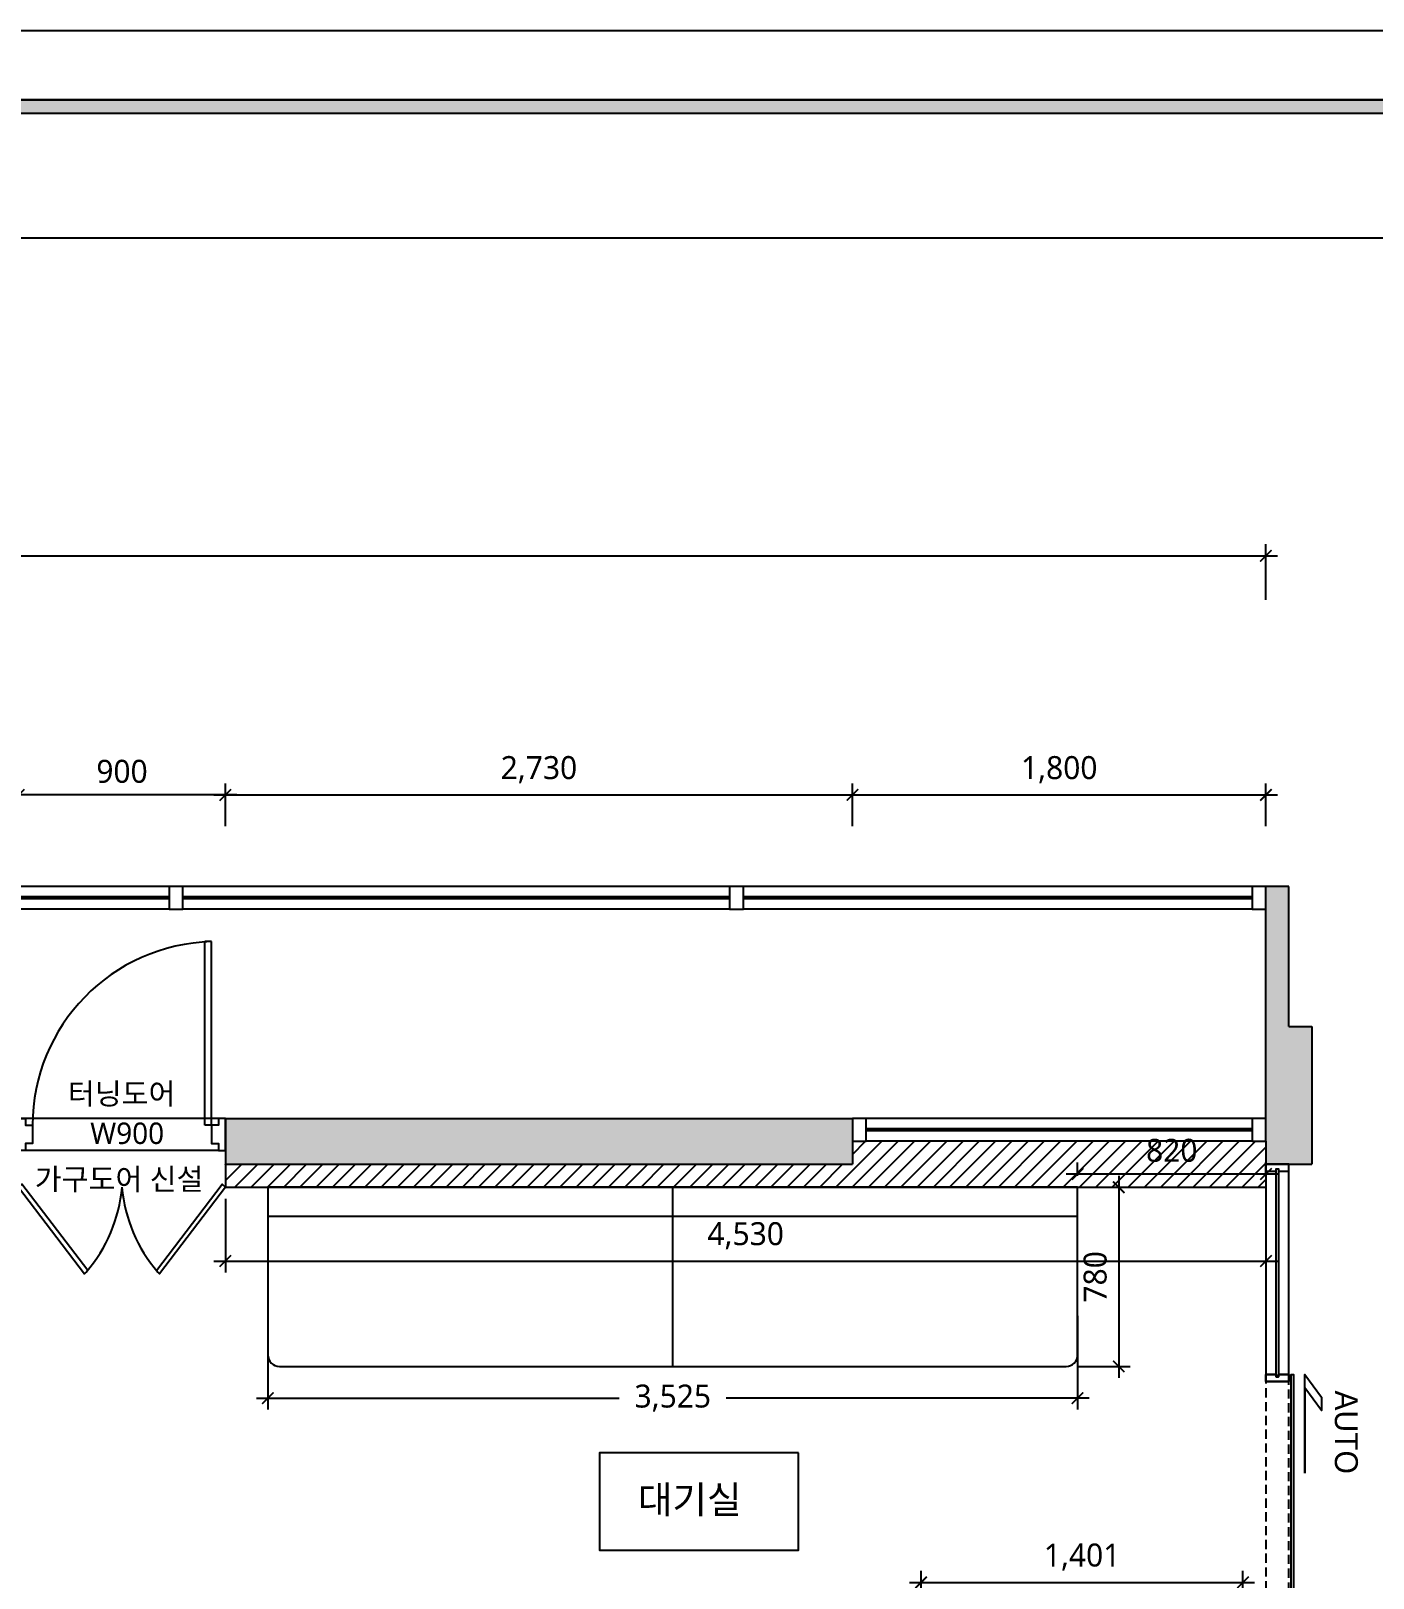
# Model space of a CAD drawing. Header units: metres. Extents: x 11578468 to 47831421, y -58341524 to -14256839.
# Drawn here: x 23703193 to 23709036, y -29158151 to -29151416 of the extents above; entities that cross this region are included whole.
import ezdxf
from ezdxf.enums import TextEntityAlignment as Align

# ---------------------------------------------------------------- set-up
doc = ezdxf.new("R2010")
doc.units = ezdxf.units.M
doc.header["$LTSCALE"] = 50
doc.header["$MEASUREMENT"] = 0
doc.linetypes.add('DH-HID2', pattern=[1.2, 0.8, -0.4])
doc.layers.get('0').update_dxf_attribs({"linetype": 'CONTINUOUS'})
doc.layers.get('DEFPOINTS').update_dxf_attribs({"linetype": 'CONTINUOUS'})
for name, color, linetype in [('0-ELC TEXT', 7, 'CONTINUOUS'), ('02-WAL', 2, 'CONTINUOUS'), ('03-WAL NEW', 3, 'CONTINUOUS'), ('06-FUR', 6, 'CONTINUOUS'), ('3.기호.계단선', 30, 'CONTINUOUS'), ('8', 8, 'CONTINUOUS'), ('C-WIN', 4, 'CONTINUOUS'), ('CO-DO-FR', 7, 'CONTINUOUS'), ('CO-DOOR', 8, 'CONTINUOUS'), ('FORM(YOURNAME)-1', 1, 'CONTINUOUS'), ('FORM(YOURNAME)-11', 1, 'CONTINUOUS'), ('TEX', 7, 'CONTINUOUS'), ('wall', 3, 'CONTINUOUS'), ('도면층4', 4, 'CONTINUOUS'), ('도면층5', 5, 'CONTINUOUS')]:
    doc.layers.add(name, color=color, linetype=linetype)
doc.styles.add('HY 울릉도 L', font='malgun.ttf')
doc.styles.add('JT1', font='malgun.ttf')
doc.styles.add('YOURNAME', font='malgun.ttf')
doc.styles.add('돋움', font='Dotum.ttf')
doc.styles.add('맑은 고딕', font='malgun.ttf')
doc.dimstyles.new('사본 50', dxfattribs={"dimscale": 50, "dimtxt": 2, "dimasz": 1, "dimexe": 1, "dimexo": 1, "dimgap": 1, "dimtad": 1, "dimdec": 0, "dimrnd": 0.05, "dimdsep": 46, "dimlunit": 6, "dimtxsty": 'HY 울릉도 L', "dimblk": 'ARCHTICK', "dimcen": 2.5, "dimdle": 1, "dimclrd": 133, "dimclre": 133, "dimclrt": 30, "dimadec": 0, "dimazin": 0, "dimtfac": 1, "dimtdec": 0, "dimtix": 1, "dimtmove": 2, "dimatfit": 3, "dimldrblk": 'ARCHTICK', "dimfxl": 1, "dimlwd": -1, "dimlwe": -1, "dimarcsym": 0})

# ---------------------------------------------------------------- blocks, each defined once
blk = doc.blocks.new('FORM-ELEVATION')
at = {"layer": 'FORM(YOURNAME)-11'}
h = blk.add_hatch(color=256, dxfattribs=at)
h.dxf.hatch_style = 1
h.paths.add_polyline_path([(-10309, 35708), (71691, 35708), (71691, 35508), (-10309, 35508)])
h.paths.add_polyline_path([(-10309, -21492), (71691, -21492), (71691, -21692), (-10309, -21692)])
at = {"layer": 'DEFPOINTS', "color": 158}
blk.add_lwpolyline([(-10309, -21692), (71691, -21692), (71691, 35708), (-10309, 35708)], close=True, dxfattribs=at)
at = {"layer": 'DEFPOINTS'}
blk.add_lwpolyline([(-8309, 33708), (61071, 33708), (61071, -19692), (-8309, -19692)], close=True, dxfattribs=at)
at = {"layer": 'FORM(YOURNAME)-11', "color": 250}
blk.add_lwpolyline([(-11309, -22692), (72691, -22692), (72691, 36708), (-11309, 36708)], close=True, dxfattribs=at)
at = {"layer": 'FORM(YOURNAME)-11'}
blk.add_lwpolyline([(-10309, 35708), (71691, 35708), (71691, 35508), (-10309, 35508)], close=True, dxfattribs=at)
at = {"layer": 'FORM(YOURNAME)-11', "color": 3, "style": 'YOURNAME'}
for tag, height, p in [('1', 451, (71041, -1219)), ('2', 451, (71041, -1863)), ('3', 451, (71041, -3150)), ('4', 451, (71041, -5081)), ('5', 515, (71041, -7398)), ('6', 515, (71041, -9650)), ('7', 515, (71041, -11903)), ('8', 515, (71041, -14155)), ('9', 515, (71041, -16408)), ('10', 515, (66791, -18596)), ('11', 515, (71041, -18660)), ('12', 515, (66791, -20848)), ('13', 515, (71041, -20848))]:
    blk.add_attdef(tag, text='', height=height, dxfattribs=at).set_placement(p, align=Align.MIDDLE_RIGHT)
blk = doc.blocks.new('_ArchTick')
at = {"color": 0, "linetype": 'ByBlock', "const_width": 0.15}
blk.add_lwpolyline([(-0.5, -0.5), (0.5, 0.5)], dxfattribs=at)
blk = doc.blocks.new('*D258')
at = {"layer": '3.기호.계단선', "color": 133, "ltscale": 10, "transparency": 16777216}
for p, q in [((23704039.9, -29154878), (23704039.9, -29154692)), ((23706769.9, -29154878), (23706769.9, -29154692)), ((23703989.9, -29154742), (23706819.9, -29154742))]:
    blk.add_line(p, q, dxfattribs=at)
at = {"layer": 'DEFPOINTS', "color": 0, "transparency": 16777216}
for p in [(23706769.9, -29154742), (23704039.9, -29154928), (23706769.9, -29154928)]:
    blk.add_point(p, dxfattribs=at)
at = {"layer": '3.기호.계단선', "color": 133, "transparency": 16777216, "xscale": 50, "yscale": 50, "zscale": 50, "rotation": 180}
blk.add_blockref('_ArchTick', (23704039.9, -29154742), dxfattribs=at)
at = {"layer": '3.기호.계단선', "color": 133, "transparency": 16777216, "xscale": 50, "yscale": 50, "zscale": 50}
blk.add_blockref('_ArchTick', (23706769.9, -29154742), dxfattribs=at)
at = {"layer": '3.기호.계단선', "color": 30, "ltscale": 10, "transparency": 16777216, "insert": (23705404.9, -29154632), "char_height": 100, "attachment_point": 5, "style": 'HY 울릉도 L'}
blk.add_mtext('2,730', dxfattribs=at)
blk = doc.blocks.new('*D259')
at = {"layer": '3.기호.계단선', "color": 133, "ltscale": 10, "transparency": 16777216}
for p, q in [((23706769.9, -29154878), (23706769.9, -29154692)), ((23708569.9, -29154878), (23708569.9, -29154692)), ((23706719.9, -29154742), (23708619.9, -29154742))]:
    blk.add_line(p, q, dxfattribs=at)
at = {"layer": 'DEFPOINTS', "color": 0, "transparency": 16777216}
for p in [(23708569.9, -29154742), (23706769.9, -29154928), (23708569.9, -29154928)]:
    blk.add_point(p, dxfattribs=at)
at = {"layer": '3.기호.계단선', "color": 133, "transparency": 16777216, "xscale": 50, "yscale": 50, "zscale": 50, "rotation": 180}
blk.add_blockref('_ArchTick', (23706769.9, -29154742), dxfattribs=at)
at = {"layer": '3.기호.계단선', "color": 133, "transparency": 16777216, "xscale": 50, "yscale": 50, "zscale": 50}
blk.add_blockref('_ArchTick', (23708569.9, -29154742), dxfattribs=at)
at = {"layer": '3.기호.계단선', "color": 30, "ltscale": 10, "transparency": 16777216, "insert": (23707669.9, -29154632.1), "char_height": 100, "attachment_point": 5, "style": 'HY 울릉도 L'}
blk.add_mtext('1,800', dxfattribs=at)
blk = doc.blocks.new('*D260')
at = {"layer": '3.기호.계단선', "color": 133, "ltscale": 10, "transparency": 16777216}
for p, q in [((23694034.9, -29153893), (23694034.9, -29153651)), ((23708569.9, -29153893), (23708569.9, -29153651)), ((23693984.9, -29153701), (23708619.9, -29153701))]:
    blk.add_line(p, q, dxfattribs=at)
at = {"layer": 'DEFPOINTS', "color": 0, "transparency": 16777216}
for p in [(23708569.9, -29153701), (23694034.9, -29153943), (23708569.9, -29153943)]:
    blk.add_point(p, dxfattribs=at)
at = {"layer": '3.기호.계단선', "color": 133, "transparency": 16777216, "xscale": 50, "yscale": 50, "zscale": 50, "rotation": 180}
blk.add_blockref('_ArchTick', (23694034.9, -29153701), dxfattribs=at)
at = {"layer": '3.기호.계단선', "color": 133, "transparency": 16777216, "xscale": 50, "yscale": 50, "zscale": 50}
blk.add_blockref('_ArchTick', (23708569.9, -29153701), dxfattribs=at)
at = {"layer": '3.기호.계단선', "color": 30, "ltscale": 10, "transparency": 16777216, "insert": (23701302.4, -29153591), "char_height": 100, "attachment_point": 5, "style": 'HY 울릉도 L'}
blk.add_mtext('14,535', dxfattribs=at)
blk = doc.blocks.new('*D261')
at = {"layer": '3.기호.계단선', "color": 133, "ltscale": 10, "transparency": 16777216}
for p, q in [((23703139.9, -29154878), (23703139.9, -29154692)), ((23704039.9, -29154878), (23704039.9, -29154692)), ((23704089.9, -29154742), (23703089.9, -29154742))]:
    blk.add_line(p, q, dxfattribs=at)
at = {"layer": 'DEFPOINTS', "color": 0, "transparency": 16777216}
for p in [(23703139.9, -29154742), (23703139.9, -29154928), (23704039.9, -29154928)]:
    blk.add_point(p, dxfattribs=at)
at = {"layer": '3.기호.계단선', "color": 133, "transparency": 16777216, "xscale": 50, "yscale": 50, "zscale": 50, "rotation": 180}
blk.add_blockref('_ArchTick', (23703139.9, -29154742), dxfattribs=at)
at = {"layer": '3.기호.계단선', "color": 133, "transparency": 16777216, "xscale": 50, "yscale": 50, "zscale": 50}
blk.add_blockref('_ArchTick', (23704039.9, -29154742), dxfattribs=at)
at = {"layer": '3.기호.계단선', "color": 30, "ltscale": 10, "transparency": 16777216, "insert": (23703589.9, -29154639.8), "char_height": 100, "attachment_point": 5, "style": 'HY 울릉도 L'}
blk.add_mtext('900', dxfattribs=at)
blk = doc.blocks.new('*D316')
at = {"layer": '3.기호.계단선', "color": 133, "ltscale": 10, "transparency": 16777216}
for p, q in [((23707749.8, -29156400), (23707749.8, -29156342)), ((23708569.9, -29156400), (23708569.9, -29156342)), ((23707699.8, -29156392), (23708619.9, -29156392))]:
    blk.add_line(p, q, dxfattribs=at)
at = {"layer": 'DEFPOINTS', "color": 0, "transparency": 16777216}
for p in [(23707749.8, -29156450), (23708569.9, -29156392), (23708569.9, -29156450)]:
    blk.add_point(p, dxfattribs=at)
at = {"layer": '3.기호.계단선', "color": 133, "transparency": 16777216, "xscale": 50, "yscale": 50, "zscale": 50, "rotation": 180}
blk.add_blockref('_ArchTick', (23707749.8, -29156392), dxfattribs=at)
at = {"layer": '3.기호.계단선', "color": 133, "transparency": 16777216, "xscale": 50, "yscale": 50, "zscale": 50}
blk.add_blockref('_ArchTick', (23708569.9, -29156392), dxfattribs=at)
at = {"layer": '3.기호.계단선', "color": 30, "ltscale": 10, "transparency": 16777216, "insert": (23708159.9, -29156289.8), "char_height": 100, "attachment_point": 5, "style": 'HY 울릉도 L'}
blk.add_mtext('820', dxfattribs=at)
blk = doc.blocks.new('*D317')
at = {"layer": '3.기호.계단선', "color": 133, "ltscale": 10, "transparency": 16777216}
for p, q in [((23704039.9, -29156500), (23704039.9, -29156821)), ((23708569.9, -29156500), (23708569.9, -29156821)), ((23703989.9, -29156771), (23708619.9, -29156771))]:
    blk.add_line(p, q, dxfattribs=at)
at = {"layer": 'DEFPOINTS', "color": 0, "transparency": 16777216}
for p in [(23704039.9, -29156450), (23708569.9, -29156450), (23708569.9, -29156771)]:
    blk.add_point(p, dxfattribs=at)
at = {"layer": '3.기호.계단선', "color": 133, "transparency": 16777216, "xscale": 50, "yscale": 50, "zscale": 50, "rotation": 180}
blk.add_blockref('_ArchTick', (23704039.9, -29156771), dxfattribs=at)
at = {"layer": '3.기호.계단선', "color": 133, "transparency": 16777216, "xscale": 50, "yscale": 50, "zscale": 50}
blk.add_blockref('_ArchTick', (23708569.9, -29156771), dxfattribs=at)
at = {"layer": '3.기호.계단선', "color": 30, "ltscale": 10, "transparency": 16777216, "insert": (23706304.9, -29156661), "char_height": 100, "attachment_point": 5, "style": 'HY 울릉도 L'}
blk.add_mtext('4,530', dxfattribs=at)
blk = doc.blocks.new('*D318')
at = {"layer": '3.기호.계단선', "color": 133, "ltscale": 10, "transparency": 16777216}
for p, q in [((23704225, -29157010), (23704225, -29157418)), ((23707750, -29157010), (23707750, -29157418)), ((23704175, -29157368), (23705754.9, -29157368)), ((23707800, -29157368), (23706220.1, -29157368))]:
    blk.add_line(p, q, dxfattribs=at)
at = {"layer": 'DEFPOINTS', "color": 0, "transparency": 16777216}
for p in [(23704225, -29156960), (23707750, -29156960), (23707750, -29157368)]:
    blk.add_point(p, dxfattribs=at)
at = {"layer": '3.기호.계단선', "color": 133, "transparency": 16777216, "xscale": 50, "yscale": 50, "zscale": 50, "rotation": 180}
blk.add_blockref('_ArchTick', (23704225, -29157368), dxfattribs=at)
at = {"layer": '3.기호.계단선', "color": 133, "transparency": 16777216, "xscale": 50, "yscale": 50, "zscale": 50}
blk.add_blockref('_ArchTick', (23707750, -29157368), dxfattribs=at)
at = {"layer": '3.기호.계단선', "color": 30, "ltscale": 10, "transparency": 16777216, "insert": (23705987.5, -29157368), "char_height": 100, "attachment_point": 5, "style": 'HY 울릉도 L'}
blk.add_mtext('3,525', dxfattribs=at)
blk = doc.blocks.new('*D320')
at = {"layer": '3.기호.계단선', "color": 133, "ltscale": 10, "transparency": 16777216}
for p, q in [((23707800, -29156450), (23707979, -29156450)), ((23707929, -29156400), (23707929, -29157280)), ((23707750, -29157230), (23707979, -29157230))]:
    blk.add_line(p, q, dxfattribs=at)
at = {"layer": 'DEFPOINTS', "color": 0, "transparency": 16777216}
for p in [(23707750, -29156450), (23707700, -29157230), (23707929, -29157230)]:
    blk.add_point(p, dxfattribs=at)
at = {"layer": '3.기호.계단선', "color": 133, "transparency": 16777216, "xscale": 50, "yscale": 50, "zscale": 50}
for p, rotation in [((23707929, -29156450), 90), ((23707929, -29157230), 270)]:
    blk.add_blockref('_ArchTick', p, dxfattribs=dict(at, rotation=rotation))
at = {"layer": '3.기호.계단선', "color": 30, "ltscale": 10, "transparency": 16777216, "insert": (23707826.8, -29156840), "char_height": 100, "attachment_point": 5, "rotation": 90, "style": 'HY 울릉도 L'}
blk.add_mtext('780', dxfattribs=at)
blk = doc.blocks.new('*D322')
at = {"layer": '3.기호.계단선', "color": 133, "ltscale": 10, "transparency": 16777216}
for p, q in [((23707068.8, -29158347), (23707068.8, -29158120)), ((23708469.9, -29158347), (23708469.9, -29158120)), ((23707018.8, -29158170), (23708519.9, -29158170))]:
    blk.add_line(p, q, dxfattribs=at)
at = {"layer": 'DEFPOINTS', "color": 0, "transparency": 16777216}
for p in [(23708469.9, -29158170), (23707068.8, -29158397), (23708469.9, -29158397)]:
    blk.add_point(p, dxfattribs=at)
at = {"layer": '3.기호.계단선', "color": 133, "transparency": 16777216, "xscale": 50, "yscale": 50, "zscale": 50, "rotation": 180}
blk.add_blockref('_ArchTick', (23707068.8, -29158170), dxfattribs=at)
at = {"layer": '3.기호.계단선', "color": 133, "transparency": 16777216, "xscale": 50, "yscale": 50, "zscale": 50}
blk.add_blockref('_ArchTick', (23708469.9, -29158170), dxfattribs=at)
at = {"layer": '3.기호.계단선', "color": 30, "ltscale": 10, "transparency": 16777216, "insert": (23707769.4, -29158060.1), "char_height": 100, "attachment_point": 5, "style": 'HY 울릉도 L'}
blk.add_mtext('1,401', dxfattribs=at)

msp = doc.modelspace()

# ---------------------------------------------------------------- hatches: boundary and pattern name
at = {"layer": '8', "ltscale": 30}
h = msp.add_hatch(color=256, dxfattribs=at)
h.dxf.hatch_style = 1
h.paths.add_polyline_path([(23707158.9, -29165225), (23708769.9, -29163975), (23708769.9, -29163675), (23708769.9, -29161775), (23708769.9, -29158210), (23708569.9, -29158210), (23708569.9, -29161775), (23708569.9, -29161875), (23708569.9, -29163675), (23708319.9, -29163675), (23708319.9, -29163975), (23707158.9, -29164875), (23706469.9, -29164875), (23706469.9, -29164975), (23706469.9, -29165225)])
h.paths.add_polyline_path([(23703869.9, -29165225), (23704769.9, -29165225), (23704769.9, -29164975), (23704769.9, -29164875), (23703869.9, -29164875), (23703869.9, -29164975)])
h.paths.add_polyline_path([(23701334.9, -29165225), (23702169.9, -29165225), (23702169.9, -29164975), (23702169.9, -29164875), (23701834.9, -29164875), (23701834.9, -29164375), (23701384.9, -29164375), (23701384.9, -29164875), (23701334.9, -29164875), (23701334.9, -29164975)])
h.paths.add_polyline_path([(23696714.7, -29164725), (23696768.8, -29164725), (23696834.9, -29164725), (23696834.9, -29164375), (23696484.9, -29164375), (23696484.9, -29164725)])
h.paths.add_polyline_path([(23694129.9, -29162076.7), (23694129.9, -29162156.4), (23694129.9, -29162240), (23694529.9, -29162240), (23694529.9, -29161840), (23694129.9, -29161840)])
h.paths.add_polyline_path([(23693934.9, -29155140), (23693934.9, -29157250), (23694134.9, -29157250), (23694134.9, -29156700), (23694334.9, -29156700), (23694334.9, -29156150), (23694034.9, -29156150), (23694034.9, -29155240), (23694034.9, -29155140)])
h.paths.add_polyline_path([(23696134.9, -29156350), (23698139.9, -29156350), (23699589.9, -29156350), (23699589.9, -29156150), (23696134.9, -29156150)])
h.paths.add_polyline_path([(23701389.9, -29156450), (23702139.9, -29156450), (23702139.9, -29156150), (23701389.9, -29156150)])
h.paths.add_polyline_path([(23704139.9, -29156350), (23706769.9, -29156350), (23706769.9, -29156150), (23704039.9, -29156150), (23704039.9, -29156350)])
h.paths.add_polyline_path([(23708769.9, -29156150), (23708769.9, -29155750), (23708669.9, -29155750), (23708669.9, -29155140), (23708569.9, -29155140), (23708569.9, -29155240), (23708569.9, -29156150), (23708569.9, -29156350), (23708769.9, -29156350)])
at = {"layer": 'wall', "ltscale": 10}
h = msp.add_hatch(dxfattribs=at)
h.set_pattern_fill('_USER', color=256, scale=50, angle=45, pattern_type=0)
h.set_pattern_definition([(45, (12209109.27, -14914715.34), (-35.35533906, 35.35533906), [])])
h.paths.add_polyline_path([(23708569.9, -29156250), (23706775, -29156250), (23706775, -29156450), (23708569.9, -29156450)])
h.paths.add_polyline_path([(23704039.9, -29156450), (23706775, -29156450), (23706775, -29156250), (23706769.9, -29156250), (23706769.9, -29156350), (23704039.9, -29156350)])

# ---------------------------------------------------------------- linework, layer by layer
at = {"color": 0, "linetype": 'Continuous'}
for p, q in [((23705987.5, -29157230), (23705987.5, -29156450)), ((23704225, -29156576.5), (23707749.8, -29156576.5))]:
    msp.add_line(p, q, dxfattribs=at)
msp.add_lwpolyline([(23707749.8, -29156450), (23704225, -29156450), (23704225, -29157180, 0.414214), (23704275, -29157230), (23707700, -29157230, 0.414214), (23707750, -29157180), (23707750, -29156450)], format="xyb", dxfattribs=at)
at = {"layer": '02-WAL', "ltscale": 10}
for p, q in [((23708669.9, -29155140), (23708569.9, -29155140)), ((23708669.9, -29155750), (23708669.9, -29155140)), ((23708569.9, -29156150), (23708569.9, -29155240)), ((23708669.9, -29155750), (23708769.9, -29155750)), ((23708769.9, -29155750), (23708769.9, -29156150)), ((23704039.9, -29156150), (23704039.9, -29156350)), ((23704039.9, -29156150), (23706769.9, -29156150)), ((23706769.9, -29156150), (23706769.9, -29156350)), ((23708769.9, -29156150), (23708769.9, -29156350)), ((23704039.9, -29156350), (23706769.9, -29156350)), ((23708569.9, -29156350), (23708769.9, -29156350))]:
    msp.add_line(p, q, dxfattribs=at)
at = {"layer": '03-WAL NEW', "ltscale": 10}
for p, q in [((23708569.9, -29156250), (23708569.9, -29156450)), ((23704039.9, -29156350), (23704039.9, -29156450)), ((23704039.9, -29156450), (23708569.9, -29156450))]:
    msp.add_line(p, q, dxfattribs=at)
at = {"layer": '06-FUR'}
for points in [[(23703139.9, -29156450), (23703426.3, -29156826.4), (23703440.4, -29156812.2), (23703154, -29156435.9), (23703139.9, -29156450)], [(23704039.9, -29156450), (23703753.5, -29156826.4), (23703739.4, -29156812.2), (23704025.7, -29156435.9), (23704039.9, -29156450)]]:
    msp.add_lwpolyline(points, dxfattribs=at)
for centre, start, end in [((23702947.1, -29156395.4), 318.9139, 355.14156), ((23704232.6, -29156395.4), 184.85844, 221.0861)]:
    msp.add_arc(centre, 645.1, start, end, dxfattribs=at)
at = {"layer": 'C-WIN', "ltscale": 30}
for p, q in [((23703794.9, -29155140), (23701414.9, -29155140)), ((23706234.9, -29155140), (23703854.9, -29155140)), ((23708509.9, -29155140), (23706294.9, -29155140)), ((23703794.9, -29155185), (23701414.9, -29155185)), ((23703794.9, -29155195), (23701414.9, -29155195)), ((23706234.9, -29155185), (23703854.9, -29155185)), ((23706234.9, -29155195), (23703854.9, -29155195)), ((23708509.9, -29155185), (23706294.9, -29155185)), ((23708509.9, -29155195), (23706294.9, -29155195)), ((23703794.9, -29155240), (23701414.9, -29155240)), ((23706234.9, -29155240), (23703854.9, -29155240)), ((23708509.9, -29155240), (23706294.9, -29155240)), ((23708509.9, -29156150), (23706829.9, -29156150)), ((23708509.9, -29156195), (23706829.9, -29156195)), ((23708509.9, -29156205), (23706829.9, -29156205)), ((23708509.9, -29156250), (23706829.9, -29156250))]:
    msp.add_line(p, q, dxfattribs=at)
for points in [[(23703854.9, -29155140), (23703794.9, -29155140), (23703794.9, -29155240), (23703854.9, -29155240)], [(23706294.9, -29155140), (23706234.9, -29155140), (23706234.9, -29155240), (23706294.9, -29155240)], [(23708569.9, -29155140), (23708509.9, -29155140), (23708509.9, -29155240), (23708569.9, -29155240)], [(23706829.9, -29156150), (23706769.9, -29156150), (23706769.9, -29156250), (23706829.9, -29156250)], [(23708569.9, -29156150), (23708509.9, -29156150), (23708509.9, -29156250), (23708569.9, -29156250)]]:
    msp.add_lwpolyline(points, close=True, dxfattribs=at)
at = {"layer": 'CO-DO-FR'}
for points in [[(23708669.9, -29156380), (23708669.9, -29156350), (23708569.9, -29156350), (23708569.9, -29156380), (23708614.9, -29156380), (23708614.9, -29156370), (23708624.9, -29156370), (23708624.9, -29156380), (23708669.9, -29156380)], [(23708669.9, -29157265), (23708669.9, -29157295), (23708569.9, -29157295), (23708569.9, -29157265), (23708614.9, -29157265), (23708614.9, -29157275), (23708624.9, -29157275), (23708624.9, -29157265), (23708669.9, -29157265)]]:
    msp.add_lwpolyline(points, close=True, dxfattribs=at)
at = {"layer": 'CO-DO-FR', "color": 251}
msp.add_lwpolyline([(23708669.9, -29157295), (23708669.9, -29156350), (23708569.9, -29156350), (23708569.9, -29157295)], close=True, dxfattribs=at)
at = {"layer": 'CO-DO-FR', "color": 8}
msp.add_lwpolyline([(23708614.9, -29157275), (23708614.9, -29156370), (23708624.9, -29156370), (23708624.9, -29157275)], close=True, dxfattribs=at)
at = {"layer": 'CO-DOOR', "color": 251, "linetype": 'DH-HID2'}
msp.add_lwpolyline([(23708669.9, -29158210), (23708669.9, -29157265), (23708569.9, -29157265), (23708569.9, -29158210)], close=True, dxfattribs=at)
at = {"layer": 'CO-DOOR'}
msp.add_lwpolyline([(23708679.9, -29158210), (23708679.9, -29157265), (23708689.9, -29157265), (23708689.9, -29158210)], close=True, dxfattribs=at)
at = {"layer": 'CO-DOOR', "color": 1}
msp.add_lwpolyline([(23708739.9, -29157694.2), (23708739.9, -29157265), (23708812.2, -29157363.6), (23708812.2, -29157422), (23708739.9, -29157323.3), (23708739.9, -29157694.2)], close=True, dxfattribs=at)
at = {"layer": 'TEX'}
msp.add_lwpolyline([(23706535, -29157605.5), (23705668, -29157605.5), (23705668, -29158030), (23706535, -29158030)], close=True, dxfattribs=at)
at = {"layer": '도면층4'}
for p, q in [((23703979.9, -29155380), (23703949.9, -29155380)), ((23703949.9, -29156180), (23703949.9, -29155380.6)), ((23703979.9, -29156180), (23703979.9, -29155380)), ((23704039.9, -29156150), (23703139.9, -29156150)), ((23703979.9, -29156180), (23703949.9, -29156180)), ((23704009.9, -29156290), (23703169.9, -29156290))]:
    msp.add_line(p, q, dxfattribs=at)
for points in [[(23703139.9, -29156150), (23703169.9, -29156150), (23703169.9, -29156180), (23703199.9, -29156180), (23703199.9, -29156260), (23703169.9, -29156260), (23703169.9, -29156290), (23703139.9, -29156290), (23703139.9, -29156150)], [(23704039.9, -29156150), (23704009.9, -29156150), (23704009.9, -29156180), (23703979.9, -29156180), (23703979.9, -29156260), (23704009.9, -29156260), (23704009.9, -29156290), (23704039.9, -29156290), (23704039.9, -29156150)]]:
    msp.add_lwpolyline(points, dxfattribs=at)
at = {"layer": '도면층5'}
msp.add_arc((23704001, -29156181.4), 801.1, 91.51128, 179.89936, dxfattribs=at)

# ---------------------------------------------------------------- block references
at = {"layer": 'FORM(YOURNAME)-1', "xscale": 0.3, "yscale": 0.3, "zscale": 0.3}
msp.add_blockref('FORM-ELEVATION', (23693132.6, -29162428.5), dxfattribs=at)

# ---------------------------------------------------------------- texts
at = {"layer": '0-ELC TEXT', "style": '맑은 고딕'}
for s, p in [('터닝도어', (23703588.4, -29156042.9)), ('W900', (23703612.4, -29156214.9)), ('가구도어 신설', (23703577.4, -29156414.7))]:
    msp.add_text(s, height=93.33, rotation=360, dxfattribs=at).set_placement(p, align=Align.MIDDLE_CENTER)
at = {"layer": 'CO-DOOR', "color": 1, "style": '돋움'}
msp.add_text('AUTO', height=100, rotation=270, dxfattribs=at).set_placement((23708839.9, -29157516.1), align=Align.BOTTOM_CENTER)
at = {"layer": 'TEX', "style": 'JT1'}
msp.add_text('대기실', height=120, dxfattribs=at).set_placement((23705835.4, -29157870))

# ---------------------------------------------------------------- dimensions: what is measured, and where the dimension line sits
at = {"layer": '3.기호.계단선', "ltscale": 10}
for base, p1, p2, picture, middle in [((23708569.9, -29153701), (23694034.9, -29153943), (23708569.9, -29153943), '*D260', (23701302.4, -29153591)), ((23703139.9, -29154742), (23704039.9, -29154928), (23703139.9, -29154928), '*D261', (23703589.9, -29154639.8)), ((23706769.9, -29154742), (23704039.9, -29154928), (23706769.9, -29154928), '*D258', (23705404.9, -29154632)), ((23708569.9, -29154742), (23706769.9, -29154928), (23708569.9, -29154928), '*D259', (23707669.9, -29154632.1)), ((23708569.9, -29156392), (23707749.8, -29156450), (23708569.9, -29156450), '*D316', (23708159.9, -29156289.8)), ((23708569.9, -29156771), (23704039.9, -29156450), (23708569.9, -29156450), '*D317', (23706304.9, -29156661)), ((23708469.9, -29158170), (23707068.8, -29158397), (23708469.9, -29158397), '*D322', (23707769.4, -29158060.1))]:
    dim = msp.add_linear_dim(base=base, p1=p1, p2=p2, dimstyle='사본 50', dxfattribs=at)
    dim.commit()
    dim.dimension.update_dxf_attribs({"geometry": picture, "text_midpoint": middle})
dim = msp.add_linear_dim(base=(23707929, -29157230), p1=(23707750, -29156450), p2=(23707700, -29157230), angle=90, dimstyle='사본 50', dxfattribs=at)
dim.commit()
dim.dimension.update_dxf_attribs({"geometry": '*D320', "text_midpoint": (23707826.8, -29156840)})
dim = msp.add_linear_dim(base=(23707750, -29157368), p1=(23704225, -29156960), p2=(23707750, -29156960), dimstyle='사본 50', dxfattribs=at)
dim.commit()
dim.dimension.update_dxf_attribs({"geometry": '*D318', "text_midpoint": (23705987.5, -29157368), "dimtype": 160})

doc.saveas('drawing.dxf')
